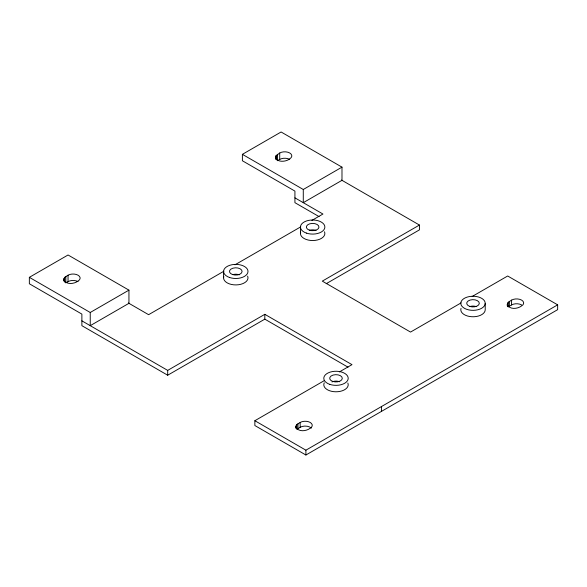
<?xml version="1.0" encoding="UTF-8"?>
<svg xmlns="http://www.w3.org/2000/svg" width="587" height="587" viewBox="0 0 587 587"><rect width="100%" height="100%" fill="white"/><g stroke="black" fill="none" stroke-linecap="round" stroke-linejoin="round"><path stroke-width="0.88" d="M63.748 279.39L64.695 277.343L68.041 275.215A7.088 4.094 0 0 1 78.064 275.215A7.088 4.094 0 0 1 78.064 281.004C74.145 284.137 65.656 285.04 63.748 279.39L63.748 280.997M275.663 156.113C275.369 162.76 286.023 162.217 289.743 158.791A7.088 4.094 0 0 0 289.743 153.002A7.088 4.094 0 0 0 279.713 153.002L275.663 156.113L275.663 159.334M295.877 426.624L296.824 424.577L300.17 422.449A7.088 4.094 0 0 1 310.193 422.449A7.088 4.094 0 0 1 310.193 428.239C306.275 431.372 297.785 432.281 295.877 426.624L295.877 428.231M507.285 304.286L508.239 302.239L511.578 300.111A7.088 4.094 0 0 1 521.608 300.111A7.088 4.094 0 0 1 521.608 305.9C517.69 309.033 509.2 309.943 507.285 304.286L507.285 305.893M311.323 428.121A7.088 4.094 0 0 0 300.17 427.27L296.824 429.398L296.824 424.577M29.35 277.335L68.055 254.985L128.942 290.139L128.942 303.325L90.237 325.675L90.237 312.489L29.35 277.335L29.35 283.763L81.879 314.096L81.879 325.675L167.691 375.218L264.818 319.145L348.025 367.176M242.394 154.337L281.1 131.987L341.986 167.141L341.986 180.326L303.281 202.676L303.281 189.491L242.394 154.337L242.394 160.765L294.923 191.098L294.923 202.676L319.057 216.603M66.558 282.501L68.041 281.643A7.088 4.094 0 0 1 78.064 281.643M289.743 159.437A7.088 4.094 0 0 0 279.713 159.437L277.504 160.713L277.504 154.278M90.237 312.489L128.942 290.139M303.281 189.491L341.986 167.141M223.889 271.216L148.606 314.683L128.37 302.995M234.983 264.81L300.757 226.839M311.851 220.433L322.945 214.028L294.923 197.848M81.879 320.847L167.691 370.39L264.818 314.316L351.987 364.644L339.352 371.938M326.247 283.675L419.441 229.869L419.441 225.048L322.3 281.129L410.54 332.073L461.081 302.892M472.139 296.508L507.682 275.993L557.65 304.844L557.65 309.665L305.9 455.013L254.861 425.538L254.861 420.718L324.347 380.596M521.608 304.939A7.088 4.094 0 0 0 511.578 304.939L509.362 306.216L509.362 301.395M254.861 420.718L305.9 450.185L557.65 304.844M341.502 180.048L419.441 225.048M511.578 300.111L511.578 304.939M508.239 302.239L508.239 307.067M507.528 303.23L507.528 306.443M485.222 303.398A12.21 7.051 0 0 1 466.738 309.342A12.21 7.051 0 0 1 467.069 297.132A12.21 7.051 0 0 1 485.222 303.398L485.222 309.833A12.21 7.051 0 0 1 471.75 316.731A12.21 7.051 0 0 1 461.015 308.388M381.433 406.578L381.433 411.406M305.9 450.185L305.9 455.013M300.449 226.942L300.449 233.377M300.17 422.449L300.17 427.27M297.954 423.726L297.954 428.554M296.119 425.56L296.119 427.974M279.713 153.002L279.713 159.437M276.374 155.129L276.374 159.95M264.818 314.316L264.818 319.145M223.574 271.326L223.574 277.754M167.691 370.39L167.691 375.218M68.041 275.215L68.041 281.643M65.825 276.492L65.825 282.927M64.695 277.343L64.695 282.164M63.99 278.326L63.99 280.74M324.501 231.762A12.21 7.051 0 0 1 313.003 240.531A12.21 7.051 0 0 1 300.669 232.151M309.51 230.331A6.303 3.639 0 0 1 316.033 230.412M247.626 276.147A12.21 7.051 0 0 1 236.128 284.915A12.21 7.051 0 0 1 223.794 276.528M232.863 274.643A6.303 3.639 0 0 1 239.276 274.833M347.842 383.017A12.21 7.051 0 0 1 335.808 391.786A12.21 7.051 0 0 1 324.259 382.805M331.956 381.946A6.303 3.639 0 0 1 339.624 381.763M470.092 306.495A6.303 3.639 0 0 1 476.387 306.649M306.392 233.098A12.21 7.051 0 0 0 324.868 227.162A12.21 7.051 0 0 0 306.722 220.888A12.21 7.051 0 0 0 306.392 233.098M309.283 230.126A6.303 3.639 0 0 0 318.954 227.206A6.303 3.639 0 0 0 309.738 223.823A6.303 3.639 0 0 0 309.283 230.126M229.517 277.482A12.21 7.051 0 0 0 247.993 271.546A12.21 7.051 0 0 0 229.847 265.273A12.21 7.051 0 0 0 229.517 277.482M232.408 274.503A6.303 3.639 0 0 0 242.086 271.583A6.303 3.639 0 0 0 232.863 268.208A6.303 3.639 0 0 0 232.408 274.503M329.733 384.353A12.21 7.051 0 0 0 348.208 378.417A12.21 7.051 0 0 0 330.063 372.143A12.21 7.051 0 0 0 329.733 384.353M332.624 381.381A6.303 3.639 0 0 0 342.294 378.461A6.303 3.639 0 0 0 333.078 375.078A6.303 3.639 0 0 0 332.624 381.381M469.629 306.363A6.303 3.639 0 0 0 479.308 303.442A6.303 3.639 0 0 0 470.092 300.067A6.303 3.639 0 0 0 469.629 306.363"/></g></svg>
